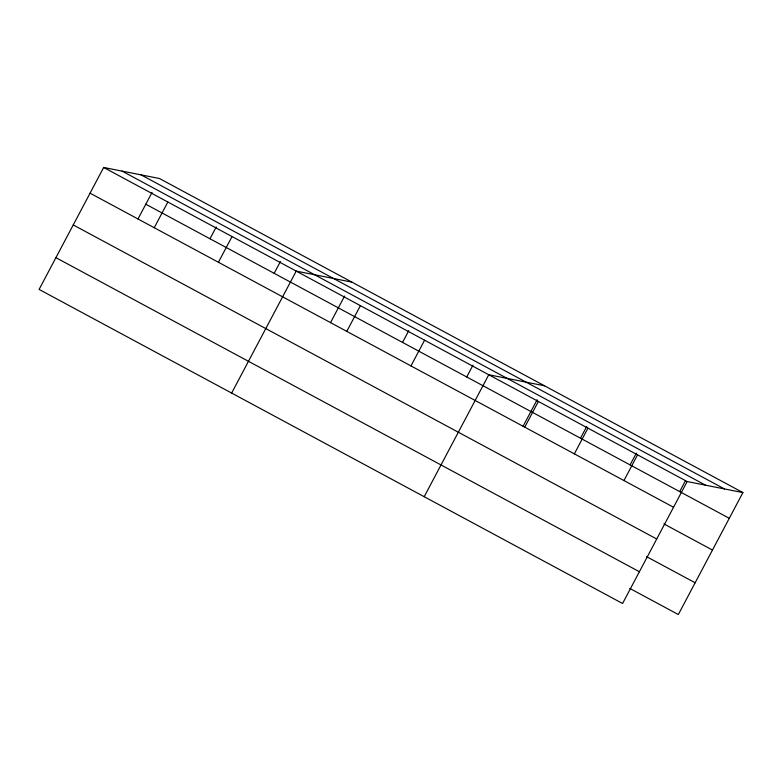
<?xml version="1.0" encoding="UTF-8"?>
<svg xmlns="http://www.w3.org/2000/svg" width="782" height="782" viewBox="0 0 782 782"><rect width="100%" height="100%" fill="white"/><g stroke="black" fill="none" stroke-linecap="round" stroke-linejoin="round"><path stroke-width="1.17" d="M742.9 492.582L159.42 178.501L103.674 167.465L39.1 289.418L622.58 603.499L687.153 481.546L742.9 492.582L678.326 614.535L629.784 588.406M137.955 219.038L152.04 192.431M154.24 227.728L167.856 202.01M209.987 238.764L216.223 226.976M218.422 262.273L232.039 236.555M274.169 273.319L280.406 261.53M231.648 393.063L296.222 271.11L351.968 282.146M330.503 322.683L344.588 296.075M346.788 331.373L360.404 305.654M402.535 342.408L408.771 330.63M410.97 365.917L424.587 340.209M466.717 376.963L472.954 365.174M424.196 496.707L488.77 374.754L544.516 385.8M523.05 426.327L537.136 399.729M524.751 427.168L538.368 401.449M580.498 438.203L586.735 426.425M574.35 453.863L587.966 428.145M630.096 464.909L636.333 453.12M623.948 480.559L637.555 454.85M679.685 491.604L685.364 480.891M141.024 174.855L724.503 488.945M122.07 171.102L705.55 485.192M103.674 167.465L687.153 481.546M145.804 204.219L729.283 518.3M90.057 193.174L673.537 507.254M663.928 523.93L712.47 550.059M73.244 224.933L656.724 539.013M646.606 556.647L695.149 582.776M55.913 257.659L639.402 571.74"/></g></svg>
